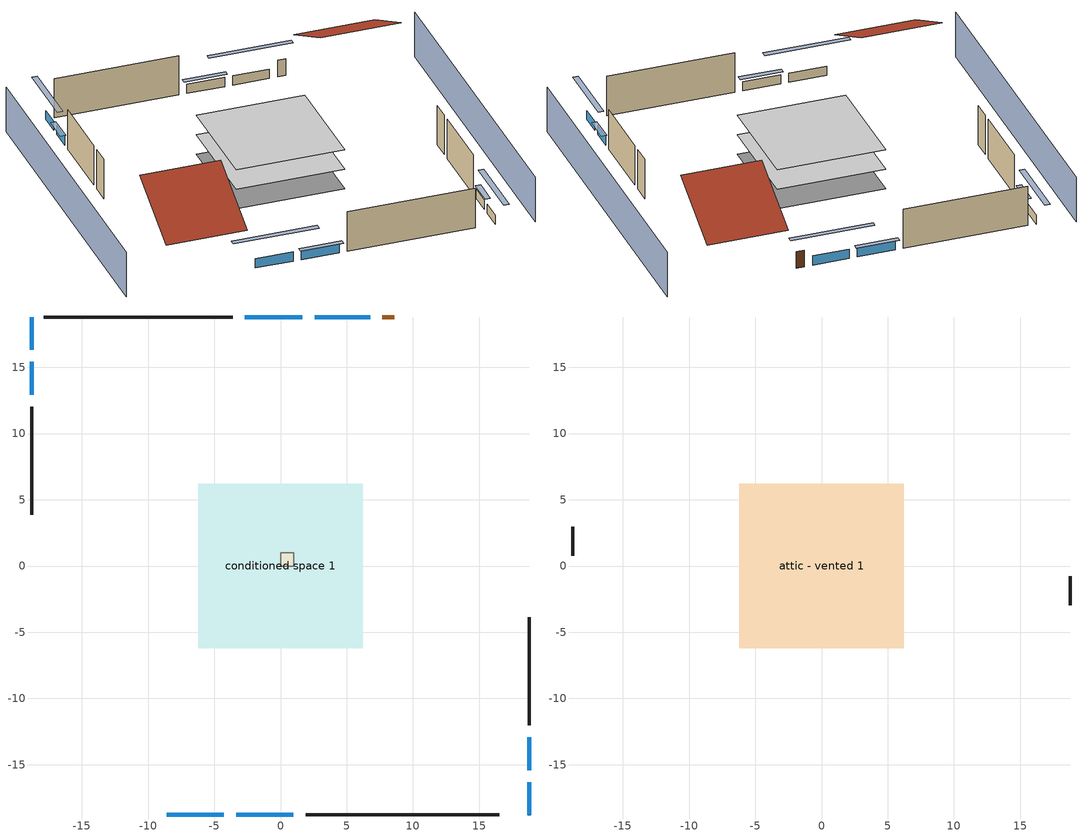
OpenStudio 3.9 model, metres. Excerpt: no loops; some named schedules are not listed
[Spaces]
conditioned space 1
 floor outside (Floor1 construction): -6.2,-6.2 -6.2,6.2 6.2,6.2 6.2,-6.2 z0.61
 floor adiabatic (AdiabaticFloorConstruction): -6.2,-6.2 -6.2,6.2 6.2,6.2 6.2,-6.2 z3.05
 wall outside (Wall1 construction): 1.89,-18.8 16.53,-18.8 z0.61:5.49
 wall outside (Wall2 construction): -18.8,12.02 -18.8,3.88 z0.61:5.49
 wall outside (Wall3 construction): -3.61,18.8 -17.87,18.8 z0.61:5.49
 wall outside (Wall4 construction): 18.8,-12.02 18.8,-3.88 z0.61:5.49
 wall outside (AdiabaticWallConstruction): -8.6,-18.8 -4.29,-18.8 / -3.36,-18.8 0.96,-18.8 / 6.76,18.8 2.58,18.8 z0.61:1.74; -18.8,18.8 -18.8,16.34 / -18.8,15.41 -18.8,12.95 / 18.8,-18.8 18.8,-16.34 / 18.8,-15.41 18.8,-12.95 z0.61:1.71; 1.65,18.8 -2.69,18.8 z0.61:1.77
 wall outside (AdiabaticWallConstruction 1): 8.6,18.8 7.69,18.8 z0.61:2.64
 window (WindowConstruction): -8.6,-18.8 -4.29,-18.8 z0.61:1.74
 window (WindowConstruction 1): -3.36,-18.8 0.96,-18.8 z0.61:1.74
 window (WindowConstruction 2): -18.8,18.8 -18.8,16.34 z0.61:1.71
 window (WindowConstruction 3): -18.8,15.41 -18.8,12.95 z0.61:1.71
 window (WindowConstruction 4): 6.76,18.8 2.58,18.8 z0.61:1.74
 window (WindowConstruction 5): 1.65,18.8 -2.69,18.8 z0.61:1.77
 window (WindowConstruction 6): 18.8,-18.8 18.8,-16.34 z0.61:1.71
 window (WindowConstruction 7): 18.8,-15.41 18.8,-12.95 z0.61:1.71
 door (Door): 8.6,18.8 7.69,18.8 z0.61:2.64
 ceiling adiabatic (AdiabaticFloorConstruction): 6.2,-6.2 6.2,6.2 -6.2,6.2 -6.2,-6.2 z3.05
central ac and furnace airloop ret air space
 floor adiabatic (AdiabaticConst): 0,0 0,1 1,1 1,0 z0
 wall adiabatic (AdiabaticConst): 0,1 0,0 1,0 1,1 0,1 z0:1
 ceiling adiabatic (AdiabaticConst): 1,0 1,1 0,1 0,0 z1
attic - vented 1
 floor to conditioned space 1 (Floor2 construction Reversed): -6.2,-6.2 -6.2,6.2 6.2,6.2 6.2,-6.2 z5.49
 wall outside (Wall5 construction): -18.8,2.95 -18.8,0.76 z0.61:5.49
 wall outside (Wall6 construction): 18.8,-2.95 18.8,-0.76 z0.61:5.49
 roof outside (Roof1 construction): -9.53,-18.8,5.49 -9.53,-10.51,9.63 -18.8,-10.51,9.63 -18.8,-18.8,5.49
 roof outside (Roof2 construction): 9.53,18.8,5.49 9.53,10.51,9.63 18.8,10.51,9.63 18.8,18.8,5.49
shading: 23.37,-18.8 23.37,18.8 / -23.37,18.8 -23.37,-18.8 z0:5.49; -1.54,-18.8 -11.35,-18.8 -11.35,-19.41 -1.54,-19.41 z4.48; 1.26,-18.8 -3.66,-18.8 -3.66,-19.41 1.26,-19.41 z2.04; -18.8,13.6 -18.8,21.55 -19.41,21.55 -19.41,13.6 z4.45; -18.8,12.64 -18.8,15.71 -19.41,15.71 -19.41,12.64 z2.01; -0.16,18.8 9.5,18.8 9.5,19.41 -0.16,19.41 z4.48; -2.99,18.8 1.96,18.8 1.96,19.41 -2.99,19.41 z2.07; 18.8,-13.6 18.8,-21.55 19.41,-21.55 19.41,-13.6 z4.45; 18.8,-12.64 18.8,-15.71 19.41,-15.71 19.41,-12.64 z2.01
[Site]
Portland Intl Arpt_OR: Latitude {deg}=45.59; Longitude {deg}=-122.6; Time Zone {hr}=-8; Elevation {m}=33; Terrain=Suburbs; Keep Site Location Information=Yes
[Site:GroundTemperature:Shallow]
10.2558, 8.96328, 8.85977, 9.47314, 11.9355, 14.3863, 16.5111, 17.8571, 17.9714, 16.8767, 14.8061, 12.4304
[Site:WaterMainsTemperature]
Calculation Method=Schedule; Temperature Schedule=mains temperature schedule
[Building]
Building 1
[Material] Roughness=Rough
Name | Thickness {m} | Conductivity {W/m-K} | Density {kg/m3} | Specific Heat {J/kg-K} | Thermal Absorptance | Solar Absorptance | Visible Absorptance
asphalt or fiberglass shingles | 0.00635 | 0.162714 | 1121.4 | 1465.45 | 0.9 | 0.85 | 0.85
roof rigid ins | 0.00281632 | 0.029427 | 32.04 | 1214.23 | 0.9 | 0.7 | 0.7
osb sheathing 0.5 in. | 0.0127 | 0.115458 | 512.64 | 1214.23 | 0.9 | 0.6 | 0.6
composite shingle siding | 0.00635 | 0.162714 | 1121.4 | 1465.45 | 0.9 | 0.7 | 0.7
wall rigid ins | 0.051816 | 0.029427 | 32.04 | 1214.23 | 0.9 | 0.7 | 0.7
osb sheathing 0.5 in. 1 | 0.0127 | 0.115458 | 512.64 | 1214.23 | 0.9 | 0.7 | 0.7
wall stud and cavity | 0.1397 | 0.207325 | 139.0536 | 1170.24 | 0.9 | 0.7 | 0.7
gypsum board | 0.0127 | 0.160291 | 801 | 837.4 | 0.9 | 0.6 | 0.6
wall stud and cavity 1 | 0.1397 | 0.348479 | 139.0536 | 1170.24 | 0.9 | 0.6 | 0.6
floor stud and cavity | 0.1397 | 0.120538 | 92.3553 | 1139.71 | 0.9 | 0.7 | 0.7
floor rigid ins | 0.103632 | 0.029427 | 32.04 | 1214.23 | 0.9 | 0.7 | 0.7
osb sheathing 0.75 in. | 0.01905 | 0.115458 | 512.64 | 1214.23 | 0.9 | 0.7 | 0.7
floor covering | 0.0127 | 0.0433444 | 54.468 | 1339.84 | 0.9 | 0.6 | 0.6
ceiling loosefill ins | 0.254 | 0.0480833 | 16.02 | 1046.75 | 0.9 | 0.7 | 0.7
ceiling stud and cavity | 0.1397 | 0.104117 | 65.682 | 1177.47 | 0.9 | 0.7 | 0.7
wood siding; wood siding 1 | 0.0254 | 0.102417 | 544.68 | 1172.36
wall rigid ins 1; floor rigid ins 1 | 0.512978 | 0.029427 | 32.04 | 1214.23 | 0.9 | 0.7 | 0.7
wall stud and cavity 2 | 0.0889 | 0.380278 | 52.3479 | 1209.89 | 0.9 | 0.7 | 0.7
door material | 0.04445 | 0.0612267 | 512.64 | 1214.23 | 0.9 | 0.7 | 0.7
floor stud and cavity 1 | 0.1397 | 1.75129 | 37.0049 | 1207.88 | 0.9 | 0.7 | 0.7
wall stud and cavity 3 | 0.0889 | 0.391764 | 83.0341 | 1211.67 | 0.9 | 0.7 | 0.7
furniture material conditioned space 1 | 0.1524 | 0.115458 | 640.8 | 1214.23 | 0.9 | 0.6 | 0.6
[Construction]
Roof1 construction; Roof2 construction: asphalt or fiberglass shingles, roof rigid ins, osb sheathing 0.5 in.
Wall1 construction; Wall2 construction; Wall3 construction; Wall4 construction: composite shingle siding, wall rigid ins, osb sheathing 0.5 in. 1, wall stud and cavity, gypsum board
Wall5 construction; Wall6 construction: composite shingle siding, osb sheathing 0.5 in. 1, wall stud and cavity 1
Floor1 construction: floor stud and cavity, floor rigid ins, osb sheathing 0.75 in., floor covering
Floor2 construction Reversed: gypsum board, ceiling stud and cavity, ceiling loosefill ins
WindowConstruction; WindowConstruction 1; WindowConstruction 2; WindowConstruction 3; WindowConstruction 4; WindowConstruction 5; WindowConstruction 6; WindowConstruction 7: WindowMaterial
AdiabaticWallConstruction: wood siding, wall rigid ins 1, wall stud and cavity 2, gypsum board
Door: door material
AdiabaticWallConstruction 1: wood siding 1, wall rigid ins 1, wall stud and cavity 2, gypsum board
AdiabaticFloorConstruction: floor stud and cavity 1, floor rigid ins 1, osb sheathing 0.75 in., floor covering
PartitionWallConstruction: gypsum board, wall stud and cavity 3, gypsum board
furniture construction conditioned space 1: furniture material conditioned space 1
AdiabaticConst: Adiabatic
[WindowMaterial:SimpleGlazingSystem]
WindowMaterial: U-Factor {W/m2-K}=2.78222; Solar Heat Gain Coefficient=0.56
[Material:NoMass]
Adiabatic: Roughness=Rough; Thermal Resistance {m2-K/W}=176.1
[ThermalZone] Multiplier=1; Use Ideal Air Loads=No
Name | Volume {m3} | Thermostat
conditioned space | 749.83 | conditioned space temperature setpoint
attic - vented | 142.104
central ac and furnace airloop ret air zone | 1
[Sizing:Zone] Zone Cooling Design Supply Air Temperature Input Method=SupplyAirTemperature; Zone Cooling Design Supply Air Temperature {C}=14; Zone Cooling Design Supply Air Temperature Difference {deltaC}=11.11; Zone Heating Design Supply Air Temperature Input Method=SupplyAirTemperature; Zone Heating Design Supply Air Temperature {C}=40; Zone Heating Design Supply Air Temperature Difference {deltaC}=11.11; Zone Cooling Design Supply Air Humidity Ratio {kg-H2O/kg-air}=0.0085; Zone Heating Design Supply Air Humidity Ratio {kg-H2O/kg-air}=0.008; Cooling Design Air Flow Method=DesignDay; Heating Design Air Flow Method=DesignDay; Account for Dedicated Outdoor Air System=No; Dedicated Outdoor Air System Control Strategy=NeutralSupplyAir; Dedicated Outdoor Air Low Setpoint Temperature for Design {C}=autosize; Dedicated Outdoor Air High Setpoint Temperature for Design {C}=autosize; Zone Load Sizing Method=Sensible Load Only No Latent Load; Zone Latent Cooling Design Supply Air Humidity Ratio Input Method=HumidityRatioDifference; Zone Cooling Design Supply Air Humidity Ratio Difference {kgWater/kgDryAir}=0.005; Zone Latent Heating Design Supply Air Humidity Ratio Input Method=HumidityRatioDifference; Zone Humidification Design Supply Air Humidity Ratio Difference {kgWater/kgDryAir}=0.005; Sizing Option=Coincident
attic - vented; central ac and furnace airloop ret air zone
[Space]
Name | Thermal Zone | Volume {m3}
conditioned space 1 | conditioned space | 749.83
attic - vented 1 | attic - vented | 142.104
central ac and furnace airloop ret air space | central ac and furnace airloop ret air zone
[ThermostatSetpoint:DualSetpoint]
conditioned space temperature setpoint: Heating Setpoint Temperature Schedule=heating setpoint; Cooling Setpoint Temperature Schedule=cooling setpoint; Temperature Difference Between Cutout And Setpoint {deltaC}=0
[SurfaceProperty:IncidentSolarMultiplier] Incident Solar Multiplier=1; Incident Solar Multiplier Schedule=trans schedule winter=0.85 summer=0.7
Window1; Window2; Window3; Window4; Window5; Window6; Window7; Window8
[InternalMass:Definition] Design Level Calculation Method=SurfaceArea
Name | Construction | Surface Area {m2}
partition wall mass | PartitionWallConstruction | 307.509
furniture mass conditioned space 1 | furniture construction conditioned space 1 | 123.004
[InternalMass] Space or SpaceType=conditioned space 1; Multiplier=1
Name | Internal Mass Definition
partition wall mass | partition wall mass
furniture mass conditioned space 1 | furniture mass conditioned space 1
[Fan:SystemModel]
central ac and furnace supply fan: Availability Schedule=Always On Discrete; Design Maximum Air Flow Rate {m3/s}=0.500264; Speed Control Method=Discrete; Electric Power Minimum Flow Rate Fraction=0.2; Design Pressure Rise {Pa}=500; Motor Efficiency=1; Motor In Air Stream Fraction=1; Design Electric Power Consumption {W}=autosize; Design Power Sizing Method=PowerPerFlow; Electric Power Per Unit Flow Rate {W/(m3/s)}=794.58; Electric Power Per Unit Flow Rate Per Unit Pressure {W-s/m3-Pa}=1.66667; Fan Total Efficiency=0.7; Motor Loss Radiative Fraction=0; Speed Flow Fraction 1=0.6217; Speed Electric Power Fraction 1=0.24029; Speed Flow Fraction 2=1; Speed Electric Power Fraction 2=1
[EnergyManagementSystem:Sensor]
Name | Output Variable or Output Meter Index Key | Output Variable or Output Meter
central_ac_and_furnace_supply_fan_s; central_ac_and_furnace_supply_fan_s_1 | central ac and furnace supply fan | Fan Electricity Energy
water_heater_T_set | water heater setpoint | Schedule Value
out_pb_s |  | Site Outdoor Air Barometric Pressure
out_wt_s |  | Site Outdoor Air Humidity Ratio
site_vw_s |  | Site Wind Speed
cool_season | cooling season schedule | Schedule Value
central_ac_and_furnace_airloop_Fan_RTF_s | central ac and furnace supply fan | Fan Runtime Fraction Speed 1
central_ac_and_furnace_airloop_Fan_RTF_s_1 | central ac and furnace supply fan | Fan Runtime Fraction Speed 2
central_ac_and_furnace_airloop_AH_MFR_s | Node 5 | System Node Mass Flow Rate
central_ac_and_furnace_airloop_AH_VFR_s | Node 5 | System Node Current Density Volume Flow Rate
central_ac_and_furnace_airloop_AH_Tout_s | Node 5 | System Node Temperature
central_ac_and_furnace_airloop_AH_Wout_s | Node 5 | System Node Humidity Ratio
central_ac_and_furnace_airloop_RA_T_s | Node 8 | System Node Temperature
central_ac_and_furnace_airloop_Ra_W_s | Node 8 | System Node Humidity Ratio
central_ac_and_furnace_airloop_0_DZ_T_s | attic - vented | Zone Air Temperature
central_ac_and_furnace_airloop_0_DZ_W_s | attic - vented | Zone Mean Air Humidity Ratio
natural_vent_s | natural vent schedule | Schedule Value
htg_sp_s | heating setpoint | Schedule Value
clg_sp_s | cooling setpoint | Schedule Value
mech_vent_range_fan_0_sch_s | mech vent range fan 0 schedule | Schedule Value
mech_vent_bath_fan_0_sch_s | mech vent bath fan 0 schedule | Schedule Value
clothes_dryer_exhaust_0_sch_s | clothes_dryer | Schedule Value
htg_load_cond |  | Heating:EnergyTransfer:Zone:CONDITIONED SPACE
clg_load_cond |  | Cooling:EnergyTransfer:Zone:CONDITIONED SPACE
htg_load_duct |  | Heating:EnergyTransfer:Zone:CENTRAL AC AND FURNACE AIRLOOP RET AIR ZONE
clg_load_duct |  | Cooling:EnergyTransfer:Zone:CENTRAL AC AND FURNACE AIRLOOP RET AIR ZONE
s_conv | Floor1 | Surface Inside Face Convection Heat Gain Energy
s_ig | Floor1 | Surface Inside Face Internal Gains Radiation Heat Gain Energy
s_sol | Floor1 | Surface Inside Face Solar Radiation Heat Gain Energy
s_lgt | Floor1 | Surface Inside Face Lights Radiation Heat Gain Energy
s_surf | Floor1 | Surface Inside Face Net Surface Thermal Radiation Heat Gain Energy
s_conv_1 | Floor2 | Surface Inside Face Convection Heat Gain Energy
s_ig_1 | Floor2 | Surface Inside Face Internal Gains Radiation Heat Gain Energy
s_sol_1 | Floor2 | Surface Inside Face Solar Radiation Heat Gain Energy
s_lgt_1 | Floor2 | Surface Inside Face Lights Radiation Heat Gain Energy
s_surf_1 | Floor2 | Surface Inside Face Net Surface Thermal Radiation Heat Gain Energy
s_conv_2 | inferred conditioned ceiling | Surface Inside Face Convection Heat Gain Energy
s_ig_2 | inferred conditioned ceiling | Surface Inside Face Internal Gains Radiation Heat Gain Energy
s_sol_2 | inferred conditioned ceiling | Surface Inside Face Solar Radiation Heat Gain Energy
s_lgt_2 | inferred conditioned ceiling | Surface Inside Face Lights Radiation Heat Gain Energy
s_surf_2 | inferred conditioned ceiling | Surface Inside Face Net Surface Thermal Radiation Heat Gain Energy
s_conv_3 | inferred conditioned floor | Surface Inside Face Convection Heat Gain Energy
s_ig_3 | inferred conditioned floor | Surface Inside Face Internal Gains Radiation Heat Gain Energy
s_sol_3 | inferred conditioned floor | Surface Inside Face Solar Radiation Heat Gain Energy
s_lgt_3 | inferred conditioned floor | Surface Inside Face Lights Radiation Heat Gain Energy
s_surf_3 | inferred conditioned floor | Surface Inside Face Net Surface Thermal Radiation Heat Gain Energy
ss_sol | Door1 | Surface Inside Face Solar Radiation Heat Gain Energy
ss_lgt | Door1 | Surface Inside Face Lights Radiation Heat Gain Energy
ss_conv | Door1 | Surface Inside Face Convection Heat Gain Energy
ss_ig | Door1 | Surface Inside Face Internal Gains Radiation Heat Gain Energy
ss_surf | Door1 | Surface Inside Face Net Surface Thermal Radiation Heat Gain Energy
ss_conv_1 | Window1 | Surface Inside Face Convection Heat Gain Energy
ss_ig_1 | Window1 | Surface Inside Face Internal Gains Radiation Heat Gain Energy
ss_surf_1 | Window1 | Surface Inside Face Net Surface Thermal Radiation Heat Gain Energy
ss_trans_in | Window1 | Surface Window Transmitted Solar Radiation Rate
ss_back_out | Window1 | Surface Window Shortwave from Zone Back Out Window Heat Transfer Rate
ss_trans_out | Window1 | Surface Inside Face Initial Transmitted Diffuse Transmitted Out Window Solar Radiation Rate
ss_conv_2 | Window2 | Surface Inside Face Convection Heat Gain Energy
ss_ig_2 | Window2 | Surface Inside Face Internal Gains Radiation Heat Gain Energy
ss_surf_2 | Window2 | Surface Inside Face Net Surface Thermal Radiation Heat Gain Energy
ss_trans_in_1 | Window2 | Surface Window Transmitted Solar Radiation Rate
ss_back_out_1 | Window2 | Surface Window Shortwave from Zone Back Out Window Heat Transfer Rate
ss_trans_out_1 | Window2 | Surface Inside Face Initial Transmitted Diffuse Transmitted Out Window Solar Radiation Rate
ss_conv_3 | Window3 | Surface Inside Face Convection Heat Gain Energy
ss_ig_3 | Window3 | Surface Inside Face Internal Gains Radiation Heat Gain Energy
ss_surf_3 | Window3 | Surface Inside Face Net Surface Thermal Radiation Heat Gain Energy
ss_trans_in_2 | Window3 | Surface Window Transmitted Solar Radiation Rate
ss_back_out_2 | Window3 | Surface Window Shortwave from Zone Back Out Window Heat Transfer Rate
ss_trans_out_2 | Window3 | Surface Inside Face Initial Transmitted Diffuse Transmitted Out Window Solar Radiation Rate
ss_conv_4 | Window4 | Surface Inside Face Convection Heat Gain Energy
ss_ig_4 | Window4 | Surface Inside Face Internal Gains Radiation Heat Gain Energy
ss_surf_4 | Window4 | Surface Inside Face Net Surface Thermal Radiation Heat Gain Energy
ss_trans_in_3 | Window4 | Surface Window Transmitted Solar Radiation Rate
ss_back_out_3 | Window4 | Surface Window Shortwave from Zone Back Out Window Heat Transfer Rate
ss_trans_out_3 | Window4 | Surface Inside Face Initial Transmitted Diffuse Transmitted Out Window Solar Radiation Rate
ss_conv_5 | Window5 | Surface Inside Face Convection Heat Gain Energy
ss_ig_5 | Window5 | Surface Inside Face Internal Gains Radiation Heat Gain Energy
ss_surf_5 | Window5 | Surface Inside Face Net Surface Thermal Radiation Heat Gain Energy
ss_trans_in_4 | Window5 | Surface Window Transmitted Solar Radiation Rate
ss_back_out_4 | Window5 | Surface Window Shortwave from Zone Back Out Window Heat Transfer Rate
ss_trans_out_4 | Window5 | Surface Inside Face Initial Transmitted Diffuse Transmitted Out Window Solar Radiation Rate
ss_conv_6 | Window6 | Surface Inside Face Convection Heat Gain Energy
ss_ig_6 | Window6 | Surface Inside Face Internal Gains Radiation Heat Gain Energy
ss_surf_6 | Window6 | Surface Inside Face Net Surface Thermal Radiation Heat Gain Energy
ss_trans_in_5 | Window6 | Surface Window Transmitted Solar Radiation Rate
ss_back_out_5 | Window6 | Surface Window Shortwave from Zone Back Out Window Heat Transfer Rate
ss_trans_out_5 | Window6 | Surface Inside Face Initial Transmitted Diffuse Transmitted Out Window Solar Radiation Rate
ss_conv_7 | Window7 | Surface Inside Face Convection Heat Gain Energy
ss_ig_7 | Window7 | Surface Inside Face Internal Gains Radiation Heat Gain Energy
[ElectricEquipment:Definition] Design Level Calculation Method=EquipmentLevel
Name | Design Level {W} | Fraction Latent | Fraction Radiant | Fraction Lost
ceiling fan | 19.5291 | 0 | 0.558 | 0
clothes washer | 730.526 | 0.03 | 0.162 | 0.7
clothes dryer | 7068.35 | 0.015 | 0.081 | 0.85
dishwasher | 878.636 | 0.3 | 0.18 | 0.4
fridge | 51.9007 | 0 | 0.6 | 0
freezer | 194.914 | 0 | 0.6 | 0
cooking range | 1515.18 | 0.08 | 0.432 | 0.2
misc tv | 733.905 | 0 | 0.6 | 0
misc plug loads | 727.905 | 0.021 | 0.558 | 0.049
whole house fan; mech vent house fan | 0 | 0 | 0 | 1
mech vent house fan cfis | 0 | 0 | 0 | 0
mech vent range fan 0; mech vent bath fan 0 | 30 | 0 | 0 | 1
[ElectricEquipment] Space or SpaceType=conditioned space 1
Name | Electric Equipment Definition | Schedule
ceiling fan | ceiling fan | ceiling_fan
clothes washer | clothes washer | clothes_washer
clothes dryer | clothes dryer | clothes_dryer
dishwasher | dishwasher | dishwasher
fridge | fridge | fridge schedule
freezer | freezer | freezer schedule
cooking range | cooking range | cooking_range
misc tv | misc tv | plug_loads_tv
misc plug loads | misc plug loads | plug_loads_other
whole house fan | whole house fan | Always On Discrete
mech vent house fan | mech vent house fan | mech vent house fan schedule
mech vent house fan cfis | mech vent house fan cfis | mech vent house fan cfis schedule
mech vent range fan 0 | mech vent range fan 0 | mech vent range fan 0 schedule
mech vent bath fan 0 | mech vent bath fan 0 | mech vent bath fan 0 schedule
[OtherEquipment:Definition] Design Level Calculation Method=EquipmentLevel
Name | Design Level {W} | Fraction Latent | Fraction Radiant | Fraction Lost
water heater sens; central ac and furnace airloop_0 SupSensLkToCond; central ac and furnace airloop_0 SupCondToLv; central ac and furnace airloop_0 RetCondToRP; central ac and furnace airloop_0 RetSensLkToRP; central ac and furnace airloop_0 SupCondToDZ; central ac and furnace airloop_0 RetCondToDZ; central ac and furnace airloop_0 SupSensLkToDZ; mech vent house fan sensible load | 0 | 0 | 0 | 0
water heater lat; central ac and furnace airloop_0 SupLatLkToCond; central ac and furnace airloop_0 RetLatLkToRP; central ac and furnace airloop_0 SupLatLkToDZ; mech vent house fan latent load | 0 | 1 | 0 | 0
water heater energy adjustment1 | 0.01 | 0 | 0 | 1
clothes dryer 2 | 0 | 0.015 | 0.081 | 0.85
cooking range 2 | 0 | 0.08 | 0.432 | 0.2
general water use sensible | -25.2881 | 0 | 0.6 | 0
general water use latent | 25.6591 | 1 | 0 | 0
[OtherEquipment]
Name | Other Equipment Definition | Space or SpaceType | Schedule | Fuel Type
water heater sens | water heater sens | conditioned space 1 | Always On Discrete
water heater lat | water heater lat | conditioned space 1 | Always On Discrete
water heater energy adjustment1 | water heater energy adjustment1 | conditioned space 1 | Always On Discrete | Electricity
clothes dryer 1 | clothes dryer 2 | conditioned space 1 | clothes_dryer | Electricity
cooking range 1 | cooking range 2 | conditioned space 1 | cooking_range | Electricity
general water use sensible | general water use sensible | conditioned space 1 | general water use schedule
general water use latent | general water use latent | conditioned space 1 | general water use schedule
central ac and furnace airloop_0 SupSensLkToCond | central ac and furnace airloop_0 SupSensLkToCond | conditioned space 1 | Always On Discrete
central ac and furnace airloop_0 SupLatLkToCond | central ac and furnace airloop_0 SupLatLkToCond | conditioned space 1 | Always On Discrete
central ac and furnace airloop_0 SupCondToLv | central ac and furnace airloop_0 SupCondToLv | conditioned space 1 | Always On Discrete
central ac and furnace airloop_0 RetCondToRP | central ac and furnace airloop_0 RetCondToRP | central ac and furnace airloop ret air space | Always On Discrete
central ac and furnace airloop_0 RetSensLkToRP | central ac and furnace airloop_0 RetSensLkToRP | central ac and furnace airloop ret air space | Always On Discrete
central ac and furnace airloop_0 RetLatLkToRP | central ac and furnace airloop_0 RetLatLkToRP | central ac and furnace airloop ret air space | Always On Discrete
central ac and furnace airloop_0 SupCondToDZ | central ac and furnace airloop_0 SupCondToDZ | attic - vented 1 | Always On Discrete
central ac and furnace airloop_0 RetCondToDZ | central ac and furnace airloop_0 RetCondToDZ | attic - vented 1 | Always On Discrete
central ac and furnace airloop_0 SupSensLkToDZ | central ac and furnace airloop_0 SupSensLkToDZ | attic - vented 1 | Always On Discrete
central ac and furnace airloop_0 SupLatLkToDZ | central ac and furnace airloop_0 SupLatLkToDZ | attic - vented 1 | Always On Discrete
mech vent house fan sensible load | mech vent house fan sensible load | conditioned space 1 | Always On Discrete
mech vent house fan latent load | mech vent house fan latent load | conditioned space 1 | Always On Discrete
[WaterUse:Equipment:Definition]
Name | Peak Flow Rate {m3/s}
clothes washer | 1.55162e-05
dishwasher | 1.05458e-05
[Lights:Definition]
interior lighting: Design Level Calculation Method=LightingLevel; Lighting Level {W}=1443.12; Fraction Radiant=0.6; Fraction Visible=0.2; Return Air Fraction=0
[Lights]
interior lighting: Lights Definition=interior lighting; Space or SpaceType=conditioned space 1; Schedule=lighting_interior; Fraction Replaceable=1
[Exterior:Lights:Definition]
exterior lighting: Design Level {W}=61.1014
[Exterior:Lights]
exterior lighting: Exterior Lights Definition=exterior lighting; Schedule=exterior lighting schedule
[People:Definition]
occupants: Number of People Calculation Method=People; Number of People {people}=1; Fraction Radiant=0.314171; Sensible Heat Fraction=0.56303; Carbon Dioxide Generation Rate {m3/s-W}=0; Enable ASHRAE 55 Comfort Warnings=No; Mean Radiant Temperature Calculation Type=EnclosureAveraged
[People]
occupants: People Definition=occupants; Space or SpaceType=conditioned space 1; Number of People Schedule=occupants; Activity Level Schedule=occupants activity schedule; Multiplier=1
[ZoneMixing] Schedule=Always On Continuous; Design Flow Rate Calculation Method=Flow/Zone; Design Flow Rate {m3/s}=0
Name | Zone or Space | Source Zone or Space
central ac and furnace airloop_0 ZoneMixDZToCond mix | conditioned space | attic - vented
central ac and furnace airloop_0 ZoneMixCondToDZ mix; whole house fan mix | attic - vented | conditioned space
[SpaceInfiltration:DesignFlowRate] Schedule=Always On Discrete; Design Flow Rate Calculation Method=Flow/Space; Design Flow Rate {m3/s}=0
Name | Space or SpaceType
natural vent flow; whole house fan flow; infil flow | conditioned space 1
attic_vented 1 duct leakage imbalance infil flow | attic - vented 1
[SpaceInfiltration:EffectiveLeakageArea]
infil attic - vented 1: Space or SpaceType=attic - vented 1; Schedule=Always On Discrete; Effective Air Leakage Area {cm2}=5124.64; Stack Coefficient=0.000192807; Wind Coefficient=4.49775e-05
